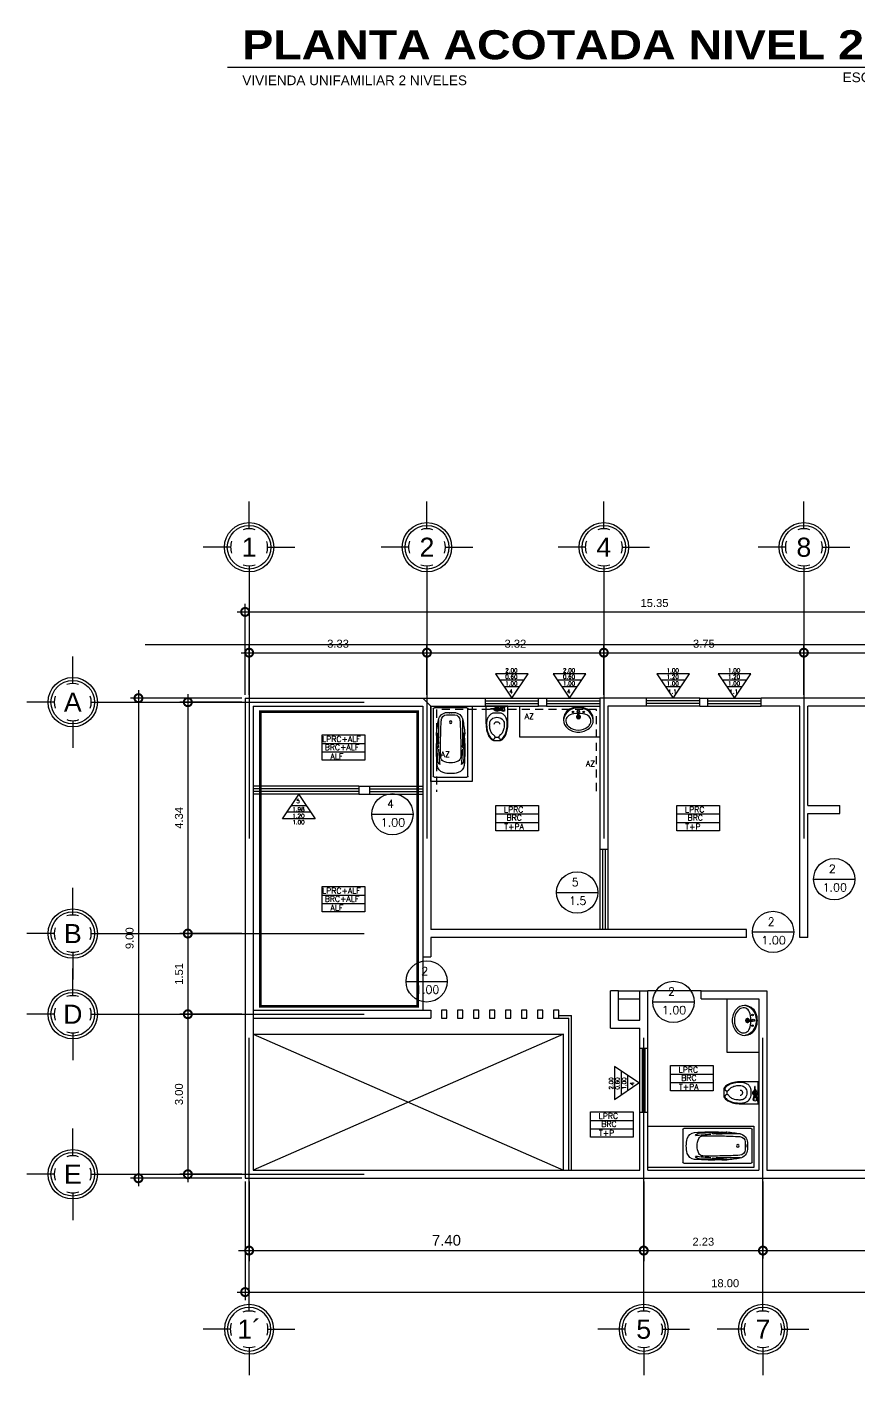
# Model space of a CAD drawing. Header units: inches. Extents: x -370 to 18, y -197 to 199.
# Drawn here: x -290.24 to -274.66, y 50.57 to 75.84 of the extents above; entities that cross this region are included whole.
import ezdxf
from ezdxf.enums import TextEntityAlignment as Align

# ---------------------------------------------------------------- set-up
doc = ezdxf.new("R2010")
doc.units = ezdxf.units.IN
doc.header["$MEASUREMENT"] = 0
doc.header["$PDMODE"] = 34
doc.header["$PDSIZE"] = 0.2
doc.linetypes.add('CENTER2', pattern=[28.575, 19.05, -3.175, 3.175, -3.175])
doc.linetypes.add('DASHED2', pattern=[0.375, 0.25, -0.125])
for name, color, linetype in [('ACABAD_LOCALS', 1, 'Continuous'), ('artefactos', 1, 'Continuous'), ('aux2', 194, 'Continuous'), ('MUEBLES', 7, 'Continuous'), ('TEXTS', 1, 'Continuous')]:
    doc.layers.add(name, color=color, linetype=linetype)
doc.styles.add('1', font='arial.ttf')
doc.styles.add('2', font='')
doc.styles.add('NT_75', font='romans.shx', dxfattribs={"height": 0.152})
doc.styles.get("Standard").update_dxf_attribs({"font": 'arial.ttf'})
doc.styles.get('2').set_extended_font_data('Arial Black')
doc.linetypes.add('ZIGZAG', pattern='A,0.0001,-0.2,[131,ltypeshp.shx,S=0.2,R=0,X=-0.2,Y=0],-0.4,[131,ltypeshp.shx,S=0.2,R=180,X=0.2,Y=0],-0.2', length=0.8001)
doc.dimstyles.new('E100', dxfattribs={"dimtxt": 0.15, "dimasz": 0.15, "dimexe": 0.15, "dimexo": 0.0625, "dimgap": 0.09, "dimtad": 1, "dimzin": 0, "dimdsep": 46, "dimtxsty": 'Standard', "dimblk": 'DOTSMALL', "dimcen": 0.09, "dimdle": 0.15, "dimclrd": 1, "dimclre": 1, "dimclrt": 2, "dimazin": 0, "dimtfac": 1, "dimtofl": 0, "dimtmove": 1, "dimatfit": 1, "dimldrblk": 'OPEN90', "dimfxl": 1, "dimtolj": 1, "dimtzin": 0, "dimarcsym": 0})

# ---------------------------------------------------------------- blocks, each defined once
blk = doc.blocks.new('BC-P3')
at = {"color": 1}
for p, q in [((-0.352, 0), (0.352, 0)), ((-0.375, -1.477), (-0.375, -0.023)), ((-0.26, -0.25), (-0.26, -0.65)), ((0.26, -0.25), (0.26, -0.65)), ((0.375, -0.023), (0.375, -1.477)), ((-0.299, -0.646), (-0.304, -0.562)), ((-0.295, -0.615), (-0.289, -0.545)), ((-0.289, -0.545), (-0.288, -0.546)), ((-0.26, -0.847), (-0.285, -0.558)), ((0.26, -0.847), (0.285, -0.558)), ((0.289, -0.545), (0.288, -0.546)), ((0.295, -0.615), (0.289, -0.545)), ((0.299, -0.646), (0.304, -0.562)), ((-0.295, -0.615), (-0.29, -0.621)), ((-0.295, -0.835), (-0.28, -0.82)), ((-0.295, -0.885), (-0.295, -0.835)), ((-0.295, -0.885), (-0.261, -0.851)), ((-0.289, -0.622), (-0.278, -0.816)), ((0.295, -0.885), (0.261, -0.851)), ((0.289, -0.622), (0.278, -0.816)), ((0.295, -0.835), (0.28, -0.82)), ((0.295, -0.615), (0.29, -0.621)), ((0.295, -0.885), (0.295, -0.835)), ((0.352, -1.5), (-0.352, -1.5))]:
    blk.add_line(p, q, dxfattribs=at)
blk.add_lwpolyline([(-0.026, -0.108, 0.338364), (-0.025, -0.109, 0.038384), (-0.018, -0.11, 0.0164), (-0.01, -0.111, 0.011665), (0.002, -0.111, 0.011665), (0.013, -0.111, 0.0164), (0.021, -0.11, 0.038384), (0.029, -0.109, 0.338364), (0.029, -0.108, 0.338364), (0.029, -0.107, 0.038384), (0.021, -0.106, 0.0164), (0.013, -0.105, 0.011665), (0.002, -0.105, 0.011665), (-0.01, -0.105, 0.0164), (-0.018, -0.106, 0.038384), (-0.025, -0.107, 0.338364)], format="xyb", close=True, dxfattribs=at)
blk.add_circle((0, -0.31), 0.0275, dxfattribs=at)
for centre, radius, start, end in [((-0.352, -0.023), 0.023, 90, 180), ((2.677, -0.835), 2.995, 168.9839, 174.4587), ((-0.067, -0.301), 0.2, 92.1239, 168.9839), ((7.962, -0.768), 8.179, 176.467, 179.1704), ((-0.082, -0.272), 0.12, 92.5539, 176.467), ((0, -2.1), 1.95, 90, 92.5539), ((0, -2.1), 2, 90, 92.1239), ((0, -2.1), 2, 87.8761, 90), ((0, -2.1), 1.95, 87.4461, 90), ((0.067, -0.301), 0.2, 11.0161, 87.8761), ((0.082, -0.272), 0.12, 3.533, 87.4461), ((-7.962, -0.768), 8.179, 0.8296, 3.533), ((-2.677, -0.835), 2.995, 5.5413, 11.0161), ((0.352, -0.023), 0.023, 0, 90), ((-0.205, -0.556), 0.1, 174.4587, 183.7832), ((-0.289, -0.548), 0.002, 12.2804, 69.2529), ((-0.384, -0.569), 0.1, 4.1251, 12.2804), ((0.384, -0.569), 0.1, 167.7196, 175.8749), ((0.289, -0.548), 0.002, 110.7471, 167.7196), ((0.205, -0.556), 0.1, 356.2168, 5.5413), ((3.668, -0.903), 3.974, 176.4609, 184.9418), ((-0.389, -0.652), 0.09, 356.4609, 3.7832), ((-0.291, -0.622), 0.002, 5, 45.7989), ((-0.284, -0.816), 0.006, 315, 3.2505), ((-0.266, -0.847), 0.006, 315, 5), ((4.742, -0.654), 5.002, 179.9558, 181.4637), ((8.359, -0.88), 8.578, 178.4608, 181.2396), ((-8.359, -0.88), 8.578, 358.7604, 1.5392), ((-4.742, -0.654), 5.002, 358.5363, 0.0442), ((0.266, -0.847), 0.006, 175, 225), ((0.284, -0.816), 0.006, 176.7495, 225), ((0.291, -0.622), 0.002, 134.2011, 175), ((-3.668, -0.903), 3.974, 355.0582, 3.5391), ((0.389, -0.652), 0.09, 176.2168, 183.5391), ((4.351, -0.851), 4.64, 180.3451, 183.6254), ((-0.18, -1.139), 0.1, 182.9172, 241.9463), ((4.742, -0.654), 5.002, 182.7348, 186.5873), ((-0.117, -1.064), 0.1, 181.2396, 243.8791), ((0, -0.825), 0.366, 243.8791, 270), ((0, -0.825), 0.366, 270, 296.1209), ((0.117, -1.064), 0.1, 296.1209, 358.7604), ((-4.742, -0.654), 5.002, 353.4127, 357.2652), ((0.18, -1.139), 0.1, 298.0537, 357.0828), ((-4.351, -0.851), 4.64, 356.3746, 359.6549), ((-0.112, -1.23), 0.18, 184.9418, 254.479), ((0, -0.825), 0.6, 254.479, 270), ((0, -0.825), 0.6, 270, 285.521), ((0.112, -1.23), 0.18, 285.521, 355.0582), ((-0.352, -1.477), 0.023, 180, 270), ((0.352, -1.477), 0.023, 270, 0)]:
    blk.add_arc(centre, radius, start, end, dxfattribs=at)
blk = doc.blocks.new('lo')
at = {"layer": 'artefactos', "color": 1, "linetype": 'Continuous'}
for p, q in [((0.036, 0.012), (0.124, 0.012)), ((0.036, -0.012), (0.124, -0.012))]:
    blk.add_line(p, q, dxfattribs=at)
at = {"layer": 'artefactos', "color": 1}
blk.add_lwpolyline([(-0.175, -0.206, 0.225897), (-0.02, -0.28, 0.302325), (0.197, -0.136, 0.099436), (0.224, 0, 0.099436), (0.197, 0.136, 0.302325), (-0.02, 0.28, 0.225897), (-0.175, 0.206, 0.172204), (-0.248, 0, 0.172204)], format="xyb", close=True, dxfattribs=at)
blk.add_lwpolyline([(-0.144, 0.181, 0.172204), (-0.208, 0, 0.172204), (-0.144, -0.181)], format="xyb", dxfattribs=at)
at = {"layer": 'artefactos', "color": 1, "linetype": 'Continuous'}
blk.add_circle((0.144, 0), 0.0233, dxfattribs=at)
at = {"layer": 'artefactos', "color": 1}
for centre, radius, start, end in [((-0.054, 0.024), 0.258, 82.5047, 82.5047), ((-0.054, -0.024), 0.258, 277.4953, 277.4953), ((-0.02, 0.08), 0.16, 117.069, 140.9171), ((-0.038, 0.114), 0.121, 20.3585, 117.069), ((-0.346, 0), 0.45, 1.4812, 20.3585), ((-0.02, -0.08), 0.16, 219.0829, 242.931), ((-0.038, -0.114), 0.121, 242.931, 339.6415), ((-0.346, 0), 0.45, 339.6415, 358.5184)]:
    blk.add_arc(centre, radius, start, end, dxfattribs=at)
at = {"layer": 'artefactos', "color": 1, "linetype": 'Continuous'}
blk.add_arc((0.036, 0), 0.0116, 90, 270, dxfattribs=at)
at = {"layer": 'aux2', "color": 1}
for centre, radius in [((0.131, 0.1), 0.015), ((0.144, 0), 0.0175), ((0.131, -0.1), 0.015)]:
    blk.add_circle(centre, radius, dxfattribs=at)
for centre, radius, start, end in [((-0.054, 0.024), 0.258, 22.1793, 82.5047), ((0.037, 0), 0.0375, 18.0708, 341.925), ((0.037, 0), 0.023, 30.3811, 329.6115), ((-0.128, 0), 0.336, 0, 21.2533), ((-0.054, -0.024), 0.258, 277.4953, 337.8207), ((-0.128, 0), 0.336, 338.7467, 0)]:
    blk.add_arc(centre, radius, start, end, dxfattribs=at)
blk = doc.blocks.new('videt')
at = {"layer": 'artefactos', "color": 1}
blk.add_line((0.024, 0.29), (-0.044, 0.29), dxfattribs=at)
for points in [[(0.196, 0.029, 0.049648), (0.183, 0.159, 0.06346), (0.151, 0.256, 0.103485), (0.093, 0.331, 0.178458), (0.04, 0.351), (-0.06, 0.351, 0.178458), (-0.112, 0.331, 0.103485), (-0.17, 0.256, 0.06346), (-0.203, 0.159, 0.049648), (-0.216, 0.029), (-0.216, -0.293), (0.196, -0.293)], [(-0.104, 0.322, 0.103485), (-0.159, 0.251, 0.06346), (-0.191, 0.157, 0.049648), (-0.204, 0.029, 0.075858), (-0.192, -0.046, 0.086069), (-0.162, -0.106, 0.105985), (-0.113, -0.148, 0.126201), (-0.06, -0.162), (0.04, -0.162, 0.126201), (0.093, -0.148, 0.105985), (0.142, -0.106, 0.086069), (0.172, -0.046, 0.075858), (0.184, 0.029, 0.049648), (0.171, 0.157, 0.06346), (0.139, 0.251, 0.103485), (0.085, 0.322, 0.097511), (0.07, 0.328, 0.09808), (0.055, 0.328, 0.098895), (0.041, 0.322, 0.099479), (0.03, 0.311, 0.099479), (0.025, 0.297, 0.098895), (0.025, 0.282, 0.09808), (0.031, 0.268, 0.097511), (0.041, 0.257, -0.102445), (0.087, 0.211, -0.077884), (0.116, 0.146, -0.065096), (0.127, 0.061, -0.024284), (0.125, 0.029, -0.115331), (0.115, -0.013, -0.103946), (0.086, -0.051, -0.091071), (0.043, -0.075, -0.083675), (-0.01, -0.084, -0.083675), (-0.063, -0.075, -0.091071), (-0.105, -0.051, -0.103946), (-0.135, -0.013, -0.115331), (-0.145, 0.029, -0.024284), (-0.146, 0.061, -0.065096), (-0.135, 0.146, -0.077884), (-0.106, 0.211, -0.102445), (-0.061, 0.257, 0.097511), (-0.05, 0.268, 0.09808), (-0.044, 0.282, 0.098895), (-0.044, 0.297, 0.099479), (-0.05, 0.311, 0.099479), (-0.061, 0.322, 0.098895), (-0.075, 0.328, 0.09808), (-0.09, 0.328, 0.097511)]]:
    blk.add_lwpolyline(points, format="xyb", close=True, dxfattribs=at)
blk.add_lwpolyline([(0.04, 0.043, -0.111064), (0.036, 0.026, -0.102841), (0.025, 0.012, -0.093011), (0.01, 0.003, -0.087082), (-0.01, -0.001, -0.087082), (-0.029, 0.003, -0.093011), (-0.045, 0.012, -0.102841), (-0.056, 0.026, -0.111064), (-0.06, 0.043, -0.111064)], format="xyb", dxfattribs=at)
at = {"layer": 'aux2', "color": 1}
for p, q in [((-0.154, -0.215), (-0.154, -0.203)), ((-0.083, -0.215), (-0.154, -0.215)), ((-0.15, -0.206), (-0.15, -0.201)), ((-0.135, -0.209), (-0.147, -0.209)), ((-0.132, -0.206), (-0.132, -0.197)), ((-0.125, -0.206), (-0.125, -0.197)), ((-0.11, -0.209), (-0.122, -0.209)), ((-0.107, -0.206), (-0.107, -0.201)), ((-0.104, -0.215), (-0.104, -0.203)), ((-0.083, -0.212), (-0.07, -0.212)), ((-0.083, -0.262), (-0.083, -0.212)), ((-0.083, -0.237), (-0.07, -0.237)), ((-0.07, -0.262), (-0.07, -0.212)), ((-0.058, -0.215), (-0.07, -0.215)), ((-0.046, -0.212), (-0.058, -0.212)), ((-0.058, -0.262), (-0.058, -0.212)), ((0.047, -0.221), (0.031, -0.221)), ((0.047, -0.252), (0.031, -0.252)), ((0.047, -0.252), (0.047, -0.221)), ((0.05, -0.234), (0.106, -0.234)), ((0.05, -0.24), (0.106, -0.24)), ((-0.166, -0.293), (-0.166, -0.281)), ((-0.166, -0.293), (-0.091, -0.293)), ((-0.083, -0.259), (-0.154, -0.259)), ((-0.154, -0.277), (-0.154, -0.259)), ((-0.15, -0.276), (-0.15, -0.265)), ((-0.135, -0.262), (-0.147, -0.262)), ((-0.132, -0.274), (-0.132, -0.265)), ((-0.125, -0.274), (-0.125, -0.265)), ((-0.11, -0.262), (-0.122, -0.262)), ((-0.107, -0.276), (-0.107, -0.265)), ((-0.104, -0.277), (-0.104, -0.259)), ((-0.091, -0.293), (-0.091, -0.281)), ((-0.083, -0.262), (-0.07, -0.262)), ((-0.058, -0.259), (-0.07, -0.259)), ((-0.046, -0.262), (-0.058, -0.262))]:
    blk.add_line(p, q, dxfattribs=at)
blk.add_lwpolyline([(-0.035, -0.237), (-0.022, -0.259), (0.003, -0.259), (0.015, -0.237), (0.003, -0.215), (-0.022, -0.215)], close=True, dxfattribs=at)
for centre, radius in [((-0.01, -0.237), 0.0437), ((-0.01, -0.236), 0.025), ((-0.01, -0.237), 0.025), ((-0.01, -0.237), 0.00855)]:
    blk.add_circle(centre, radius, dxfattribs=at)
for centre, radius, start, end in [((-0.119, -0.237), 0.0406, 147.7952, 212.2048), ((-0.129, -0.25), 0.0531, 61.9275, 118.0725), ((-0.147, -0.206), 0.00312, 180, 270), ((-0.135, -0.206), 0.00312, 270, 0), ((-0.122, -0.206), 0.00312, 180, 270), ((-0.11, -0.206), 0.00312, 270, 0), ((-0.138, -0.237), 0.0406, 327.7958, 32.2042), ((0.05, -0.231), 0.00312, 180, 270), ((0.05, -0.243), 0.00312, 90, 180), ((0.106, -0.237), 0.00312, 270, 90), ((-0.129, -0.39), 0.116, 71.0754, 108.9246), ((-0.147, -0.265), 0.00312, 90, 180), ((-0.135, -0.265), 0.00312, 0, 90), ((-0.122, -0.265), 0.00312, 90, 180), ((-0.11, -0.265), 0.00312, 0, 90)]:
    blk.add_arc(centre, radius, start, end, dxfattribs=at)
blk = doc.blocks.new('EJE NORTE NUEVO')
at = {"color": 8}
for p, q in [((0, 3.252), (0, 3.764)), ((-0.347, 2.905), (-0.859, 2.905)), ((0.347, 2.905), (0.859, 2.905))]:
    blk.add_line(p, q, dxfattribs=at)
at = {"color": 2, "linetype": 'CENTER2'}
blk.add_line((0, 2.558), (0, -2.558), dxfattribs=at)
at = {"color": 8}
blk.add_circle((0, 2.905), 0.463, dxfattribs=at)
at = {"color": 4}
blk.add_circle((0, 2.905), 0.409, dxfattribs=at)
at = {"color": 8}
for start, end in [(71.4161, 108.5839), (160.6993, 199.2784), (341.7694, 18.2529), (251.0526, 288.9474)]:
    blk.add_arc((0, 2.905), 0.347, start, end, dxfattribs=at)
at = {"color": 4}
blk.add_attdef('A', text='', height=0.358, dxfattribs=at).set_placement((0, 2.905), align=Align.MIDDLE_CENTER)
blk = doc.blocks.new('_DotSmall')
at = {"color": 0, "linetype": 'ByBlock', "const_width": 0.5}
blk.add_lwpolyline([(-0.0625, 0, 1), (0.0625, 0, 1)], format="xyb", close=True, dxfattribs=at)
blk = doc.blocks.new('*D478')
at = {"color": 1, "lineweight": -2, "transparency": 16777216}
for p, q in [((29.459, 9.062), (29.459, 10.003)), ((32.793, 9.062), (32.793, 10.003)), ((29.309, 9.853), (32.943, 9.853))]:
    blk.add_line(p, q, dxfattribs=at)
at = {"layer": 'DEFPOINTS', "color": 0, "transparency": 16777216}
for p in [(32.793, 9.853), (29.459, 9), (32.793, 9)]:
    blk.add_point(p, dxfattribs=at)
at = {"color": 1, "lineweight": -2, "transparency": 16777216, "xscale": 0.3, "yscale": 0.3, "zscale": 0.3, "rotation": 180}
blk.add_blockref('_DotSmall', (29.459, 9.853), dxfattribs=at)
at = {"color": 1, "lineweight": -2, "transparency": 16777216, "xscale": 0.3, "yscale": 0.3, "zscale": 0.3}
blk.add_blockref('_DotSmall', (32.793, 9.853), dxfattribs=at)
at = {"color": 2, "transparency": 16777216, "insert": (31.126, 10.02), "char_height": 0.15, "attachment_point": 5}
blk.add_mtext('\\A1;3.33', dxfattribs=at)
blk = doc.blocks.new('_Open90')
at = {"color": 0, "linetype": 'ByBlock', "lineweight": -2}
for p, q in [((0, 0), (-1, 0)), ((-0.5, 0.5), (0, 0)), ((0, 0), (-0.5, -0.5))]:
    blk.add_line(p, q, dxfattribs=at)
blk = doc.blocks.new('*D479')
at = {"color": 1, "lineweight": -2, "transparency": 16777216}
for p, q in [((32.793, 9.062), (32.793, 10.003)), ((36.109, 9.062), (36.109, 10.003)), ((32.643, 9.853), (36.259, 9.853))]:
    blk.add_line(p, q, dxfattribs=at)
at = {"layer": 'DEFPOINTS', "color": 0, "transparency": 16777216}
for p in [(36.109, 9.853), (32.793, 9), (36.109, 9)]:
    blk.add_point(p, dxfattribs=at)
at = {"color": 1, "lineweight": -2, "transparency": 16777216, "xscale": 0.3, "yscale": 0.3, "zscale": 0.3, "rotation": 180}
blk.add_blockref('_DotSmall', (32.793, 9.853), dxfattribs=at)
at = {"color": 1, "lineweight": -2, "transparency": 16777216, "xscale": 0.3, "yscale": 0.3, "zscale": 0.3}
blk.add_blockref('_DotSmall', (36.109, 9.853), dxfattribs=at)
at = {"color": 2, "transparency": 16777216, "insert": (34.451, 10.02), "char_height": 0.15, "attachment_point": 5}
blk.add_mtext('\\A1;3.32', dxfattribs=at)
blk = doc.blocks.new('*D480')
at = {"color": 1, "lineweight": -2, "transparency": 16777216}
for p, q in [((36.109, 9.062), (36.109, 10.003)), ((39.859, 9.062), (39.859, 10.003)), ((35.959, 9.853), (40.009, 9.853))]:
    blk.add_line(p, q, dxfattribs=at)
at = {"layer": 'DEFPOINTS', "color": 0, "transparency": 16777216}
for p in [(39.859, 9.853), (36.109, 9), (39.859, 9)]:
    blk.add_point(p, dxfattribs=at)
at = {"color": 1, "lineweight": -2, "transparency": 16777216, "xscale": 0.3, "yscale": 0.3, "zscale": 0.3, "rotation": 180}
blk.add_blockref('_DotSmall', (36.109, 9.853), dxfattribs=at)
at = {"color": 1, "lineweight": -2, "transparency": 16777216, "xscale": 0.3, "yscale": 0.3, "zscale": 0.3}
blk.add_blockref('_DotSmall', (39.859, 9.853), dxfattribs=at)
at = {"color": 2, "transparency": 16777216, "insert": (37.984, 10.02), "char_height": 0.15, "attachment_point": 5}
blk.add_mtext('\\A1;3.75', dxfattribs=at)
blk = doc.blocks.new('*D481')
at = {"color": 1, "lineweight": -2, "transparency": 16777216}
for p, q in [((39.859, 9.062), (39.859, 10.003)), ((44.659, 9.062), (44.659, 10.003)), ((39.709, 9.853), (44.809, 9.853))]:
    blk.add_line(p, q, dxfattribs=at)
at = {"layer": 'DEFPOINTS', "color": 0, "transparency": 16777216}
for p in [(44.659, 9.853), (39.859, 9), (44.659, 9)]:
    blk.add_point(p, dxfattribs=at)
at = {"color": 1, "lineweight": -2, "transparency": 16777216, "xscale": 0.3, "yscale": 0.3, "zscale": 0.3, "rotation": 180}
blk.add_blockref('_DotSmall', (39.859, 9.853), dxfattribs=at)
at = {"color": 1, "lineweight": -2, "transparency": 16777216, "xscale": 0.3, "yscale": 0.3, "zscale": 0.3}
blk.add_blockref('_DotSmall', (44.659, 9.853), dxfattribs=at)
at = {"color": 2, "transparency": 16777216, "insert": (42.259, 10.02), "char_height": 0.15, "attachment_point": 5}
blk.add_mtext('\\A1;4.80', dxfattribs=at)
blk = doc.blocks.new('*D482')
at = {"color": 1, "lineweight": -2, "transparency": 16777216}
for p, q in [((29.234, 10.617), (44.884, 10.617)), ((29.384, 9.062), (29.384, 10.767)), ((44.734, 9.062), (44.734, 10.767))]:
    blk.add_line(p, q, dxfattribs=at)
at = {"layer": 'DEFPOINTS', "color": 0, "transparency": 16777216}
for p in [(44.734, 10.617), (29.384, 9), (44.734, 9)]:
    blk.add_point(p, dxfattribs=at)
at = {"color": 1, "lineweight": -2, "transparency": 16777216, "xscale": 0.3, "yscale": 0.3, "zscale": 0.3, "rotation": 180}
blk.add_blockref('_DotSmall', (29.384, 10.617), dxfattribs=at)
at = {"color": 1, "lineweight": -2, "transparency": 16777216, "xscale": 0.3, "yscale": 0.3, "zscale": 0.3}
blk.add_blockref('_DotSmall', (44.734, 10.617), dxfattribs=at)
at = {"color": 2, "transparency": 16777216, "insert": (37.059, 10.783), "char_height": 0.15, "attachment_point": 5}
blk.add_mtext('\\A1;15.35', dxfattribs=at)
blk = doc.blocks.new('*D483')
at = {"color": 1, "lineweight": -2, "transparency": 16777216}
for p, q in [((29.322, 8.925), (28.16, 8.925)), ((28.31, 9.075), (28.31, 4.437)), ((29.322, 4.587), (28.16, 4.587))]:
    blk.add_line(p, q, dxfattribs=at)
at = {"layer": 'DEFPOINTS', "color": 0, "transparency": 16777216}
for p in [(29.384, 8.925), (28.31, 4.587), (29.384, 4.587)]:
    blk.add_point(p, dxfattribs=at)
at = {"color": 1, "lineweight": -2, "transparency": 16777216, "xscale": 0.3, "yscale": 0.3, "zscale": 0.3}
for p, rotation in [((28.31, 8.925), 90), ((28.31, 4.587), 270)]:
    blk.add_blockref('_DotSmall', p, dxfattribs=dict(at, rotation=rotation))
at = {"color": 2, "transparency": 16777216, "insert": (28.144, 6.756), "char_height": 0.15, "attachment_point": 5, "rotation": 90}
blk.add_mtext('\\A1;4.34', dxfattribs=at)
blk = doc.blocks.new('*D484')
at = {"color": 1, "lineweight": -2, "transparency": 16777216}
for p, q in [((29.322, 4.587), (28.16, 4.587)), ((28.31, 4.737), (28.31, 2.925)), ((29.322, 3.075), (28.16, 3.075))]:
    blk.add_line(p, q, dxfattribs=at)
at = {"layer": 'DEFPOINTS', "color": 0, "transparency": 16777216}
for p in [(29.384, 4.587), (28.31, 3.075), (29.384, 3.075)]:
    blk.add_point(p, dxfattribs=at)
at = {"color": 1, "lineweight": -2, "transparency": 16777216, "xscale": 0.3, "yscale": 0.3, "zscale": 0.3}
for p, rotation in [((28.31, 4.587), 90), ((28.31, 3.075), 270)]:
    blk.add_blockref('_DotSmall', p, dxfattribs=dict(at, rotation=rotation))
at = {"color": 2, "transparency": 16777216, "insert": (28.144, 3.831), "char_height": 0.15, "attachment_point": 5, "rotation": 90}
blk.add_mtext('\\A1;1.51', dxfattribs=at)
blk = doc.blocks.new('*D485')
at = {"color": 1, "lineweight": -2, "transparency": 16777216}
for p, q in [((29.322, 3.075), (28.16, 3.075)), ((28.31, 3.225), (28.31, -0.075)), ((29.322, 0.075), (28.16, 0.075))]:
    blk.add_line(p, q, dxfattribs=at)
at = {"layer": 'DEFPOINTS', "color": 0, "transparency": 16777216}
for p in [(29.384, 3.075), (28.31, 0.075), (29.384, 0.075)]:
    blk.add_point(p, dxfattribs=at)
at = {"color": 1, "lineweight": -2, "transparency": 16777216, "xscale": 0.3, "yscale": 0.3, "zscale": 0.3}
for p, rotation in [((28.31, 3.075), 90), ((28.31, 0.075), 270)]:
    blk.add_blockref('_DotSmall', p, dxfattribs=dict(at, rotation=rotation))
at = {"color": 2, "transparency": 16777216, "insert": (28.144, 1.575), "char_height": 0.15, "attachment_point": 5, "rotation": 90}
blk.add_mtext('\\A1;3.00', dxfattribs=at)
blk = doc.blocks.new('*D486')
at = {"color": 1, "lineweight": -2, "transparency": 16777216}
for p, q in [((27.384, 9.15), (27.384, -0.15)), ((29.322, 9), (27.234, 9)), ((29.322, 0), (27.234, 0))]:
    blk.add_line(p, q, dxfattribs=at)
at = {"layer": 'DEFPOINTS', "color": 0, "transparency": 16777216}
for p in [(29.384, 9), (27.384, 0), (29.384, 0)]:
    blk.add_point(p, dxfattribs=at)
at = {"color": 1, "lineweight": -2, "transparency": 16777216, "xscale": 0.3, "yscale": 0.3, "zscale": 0.3}
for p, rotation in [((27.384, 9), 90), ((27.384, 0), 270)]:
    blk.add_blockref('_DotSmall', p, dxfattribs=dict(at, rotation=rotation))
at = {"color": 2, "transparency": 16777216, "insert": (27.218, 4.5), "char_height": 0.15, "attachment_point": 5, "rotation": 90}
blk.add_mtext('\\A1;9.00', dxfattribs=at)
blk = doc.blocks.new('*D142')
at = {"color": 1, "lineweight": -2, "transparency": 16777216}
for p, q in [((-212.554, 105.222), (-212.554, 103.728)), ((-205.157, 105.222), (-205.157, 103.728)), ((-212.754, 103.928), (-204.957, 103.928))]:
    blk.add_line(p, q, dxfattribs=at)
at = {"layer": 'DEFPOINTS', "color": 0, "transparency": 16777216}
for p in [(-212.554, 105.284), (-205.157, 105.284), (-205.157, 103.928)]:
    blk.add_point(p, dxfattribs=at)
at = {"color": 1, "lineweight": -2, "transparency": 16777216, "xscale": 0.3, "yscale": 0.3, "zscale": 0.3, "rotation": 180}
blk.add_blockref('_DotSmall', (-212.554, 103.928), dxfattribs=at)
at = {"color": 1, "lineweight": -2, "transparency": 16777216, "xscale": 0.3, "yscale": 0.3, "zscale": 0.3}
blk.add_blockref('_DotSmall', (-205.157, 103.928), dxfattribs=at)
at = {"color": 2, "transparency": 16777216, "insert": (-208.855, 104.12), "char_height": 0.2, "attachment_point": 5}
blk.add_mtext('\\A1;7.40', dxfattribs=at)
blk = doc.blocks.new('*D492')
at = {"color": 1, "lineweight": -2, "transparency": 16777216}
for p, q in [((36.857, -0.062), (36.857, -1.506)), ((39.092, -0.062), (39.092, -1.506)), ((36.707, -1.356), (39.242, -1.356))]:
    blk.add_line(p, q, dxfattribs=at)
at = {"layer": 'DEFPOINTS', "color": 0, "transparency": 16777216}
for p in [(36.857, 0), (39.092, 0), (39.092, -1.356)]:
    blk.add_point(p, dxfattribs=at)
at = {"color": 1, "lineweight": -2, "transparency": 16777216, "xscale": 0.3, "yscale": 0.3, "zscale": 0.3, "rotation": 180}
blk.add_blockref('_DotSmall', (36.857, -1.356), dxfattribs=at)
at = {"color": 1, "lineweight": -2, "transparency": 16777216, "xscale": 0.3, "yscale": 0.3, "zscale": 0.3}
blk.add_blockref('_DotSmall', (39.092, -1.356), dxfattribs=at)
at = {"color": 2, "transparency": 16777216, "insert": (37.974, -1.19), "char_height": 0.15, "attachment_point": 5}
blk.add_mtext('\\A1;2.23', dxfattribs=at)
blk = doc.blocks.new('*D487')
at = {"color": 1, "lineweight": -2, "transparency": 16777216}
for p, q in [((47.384, 1.888), (47.384, -1.506)), ((39.092, -0.062), (39.092, -1.506)), ((38.942, -1.356), (47.534, -1.356))]:
    blk.add_line(p, q, dxfattribs=at)
at = {"layer": 'DEFPOINTS', "color": 0, "transparency": 16777216}
for p in [(47.384, 1.95), (39.092, 0), (47.384, -1.356)]:
    blk.add_point(p, dxfattribs=at)
at = {"color": 1, "lineweight": -2, "transparency": 16777216, "xscale": 0.3, "yscale": 0.3, "zscale": 0.3, "rotation": 180}
blk.add_blockref('_DotSmall', (39.092, -1.356), dxfattribs=at)
at = {"color": 1, "lineweight": -2, "transparency": 16777216, "xscale": 0.3, "yscale": 0.3, "zscale": 0.3}
blk.add_blockref('_DotSmall', (47.384, -1.356), dxfattribs=at)
at = {"color": 2, "transparency": 16777216, "insert": (43.238, -1.19), "char_height": 0.15, "attachment_point": 5}
blk.add_mtext('\\A1;8.29', dxfattribs=at)
blk = doc.blocks.new('*D488')
at = {"color": 1, "lineweight": -2, "transparency": 16777216}
for p, q in [((29.384, -0.062), (29.384, -2.284)), ((47.384, -0.062), (47.384, -2.284)), ((29.234, -2.134), (47.534, -2.134))]:
    blk.add_line(p, q, dxfattribs=at)
at = {"layer": 'DEFPOINTS', "color": 0, "transparency": 16777216}
for p in [(29.384, 0), (47.384, 0), (47.384, -2.134)]:
    blk.add_point(p, dxfattribs=at)
at = {"color": 1, "lineweight": -2, "transparency": 16777216, "xscale": 0.3, "yscale": 0.3, "zscale": 0.3, "rotation": 180}
blk.add_blockref('_DotSmall', (29.384, -2.134), dxfattribs=at)
at = {"color": 1, "lineweight": -2, "transparency": 16777216, "xscale": 0.3, "yscale": 0.3, "zscale": 0.3}
blk.add_blockref('_DotSmall', (47.384, -2.134), dxfattribs=at)
at = {"color": 2, "transparency": 16777216, "insert": (38.384, -1.968), "char_height": 0.15, "attachment_point": 5}
blk.add_mtext('\\A1;18.00', dxfattribs=at)
blk = doc.blocks.new('*U44')
h = blk.add_hatch(color=1)
h.paths.add_polyline_path([(15.89, 0.255), (15.89, 0.343, -0.414214), (16.233, 0), (16.145, 0, 0.414214)])
h.paths.add_polyline_path([(16.145, 0), (16.233, 0, -0.414214), (15.89, -0.343), (15.89, -0.255, 0.414214)])
h = blk.add_hatch(color=1)
h.paths.add_polyline_path([(15.635, 0), (15.676, 0, 0.414214), (15.89, -0.214), (15.89, -0.255, -0.414214)])
h.paths.add_polyline_path([(15.89, 0.255), (15.89, 0.214, 0.414214), (15.676, 0), (15.635, 0, -0.414214)])
at = {"color": 13}
for p, q in [((15.89, -0.83), (15.89, 0.83)), ((0, 0), (16.72, 0))]:
    blk.add_line(p, q, dxfattribs=at)
at = {"color": 5}
for p, q in [((15.89, 0.611), (15.89, 0.83)), ((0, 0), (0.218, 0)), ((16.501, 0), (16.72, 0)), ((15.89, -0.611), (15.89, -0.83))]:
    blk.add_line(p, q, dxfattribs=at)
at = {"color": 13}
for radius in [0.343, 0.255, 0.214]:
    blk.add_circle((15.89, 0), radius, dxfattribs=at)
at = {"color": 2, "linetype": 'Continuous', "style": '1'}
blk.add_text('ESCALA 1:', height=0.2, dxfattribs=at).set_placement((12.714, -0.311))
at = {"color": 1, "linetype": 'Continuous', "style": '2'}
blk.add_attdef('TITULO', (0.308, 0.162), '', height=0.6, dxfattribs=at)
at = {"color": 2, "linetype": 'Continuous', "style": '1'}
blk.add_attdef('DESCRIPCION', (0.308, -0.373), '', height=0.2, dxfattribs=at)
at = {"color": 2, "style": '1'}
blk.add_attdef('ESCALA', (14.227, -0.311), '', height=0.2, dxfattribs=at)
blk = doc.blocks.new('A$C4C712806')
at = {"color": 8}
for p, q in [((47.264, 10), (27.508, 10)), ((29.384, 9), (29.384, 0)), ((29.384, 9), (33.884, 9)), ((29.534, 8.85), (29.534, 0.15)), ((29.534, 8.85), (32.718, 8.85)), ((32.868, 8.85), (32.718, 9)), ((32.718, 8.85), (32.718, 4.15)), ((32.868, 8.85), (33.884, 8.85)), ((32.868, 8.85), (32.868, 4.662)), ((33.884, 9), (33.884, 8.85)), ((34.534, 8.266), (34.534, 8.85)), ((36.909, 9), (36.034, 9)), ((36.034, 9), (36.034, 6.162)), ((36.184, 8.85), (36.184, 6.162)), ((36.909, 8.85), (36.184, 8.85)), ((36.909, 8.85), (36.909, 9)), ((37.909, 8.85), (37.909, 9)), ((37.909, 9), (38.059, 9)), ((37.909, 8.85), (38.059, 8.85)), ((38.059, 8.85), (38.059, 9)), ((44.734, 9), (39.059, 9)), ((39.059, 8.85), (39.059, 9)), ((39.784, 8.85), (39.059, 8.85)), ((39.784, 4.512), (39.784, 8.85)), ((44.584, 8.85), (39.934, 8.85)), ((39.934, 6.988), (39.934, 8.85)), ((36.034, 8.266), (34.534, 8.266)), ((31.518, 7.35), (31.718, 7.35)), ((31.518, 7.35), (31.518, 7.2)), ((31.718, 7.35), (31.718, 7.2)), ((31.518, 7.2), (31.718, 7.2)), ((39.934, 6.988), (40.534, 6.988)), ((39.934, 4.512), (39.934, 6.838)), ((39.934, 6.838), (40.534, 6.838)), ((40.534, 6.838), (40.534, 6.988)), ((36.184, 6.162), (36.034, 6.162)), ((38.784, 4.662), (32.868, 4.662)), ((38.784, 4.512), (38.784, 4.662)), ((32.868, 4.512), (32.868, 4.15)), ((38.784, 4.512), (32.868, 4.512)), ((39.934, 4.512), (39.784, 4.512)), ((32.718, 4.15), (32.868, 4.15)), ((32.718, 4.15), (32.718, 3.15)), ((36.232, 2.812), (36.232, 3.512)), ((36.382, 3.512), (36.232, 3.512)), ((36.382, 2.962), (36.382, 3.512)), ((36.382, 3.512), (36.782, 3.512)), ((36.382, 3.362), (36.782, 3.362)), ((36.782, 2.962), (36.782, 3.512)), ((36.782, 3.512), (36.932, 3.512)), ((36.932, 2.431), (36.932, 3.512)), ((37.932, 3.512), (36.932, 3.512)), ((37.932, 3.362), (37.932, 3.512)), ((37.932, 3.512), (39.167, 3.512)), ((37.932, 3.362), (39.017, 3.362)), ((38.417, 3.362), (38.417, 2.362)), ((39.017, 3.362), (39.017, 0.15)), ((39.167, 3.512), (39.167, 0.15)), ((29.534, 3.15), (32.868, 3.15)), ((32.868, 3.15), (32.868, 3)), ((35.268, 3.05), (35.504, 3.05)), ((35.504, 0.15), (35.504, 3.05)), ((29.534, 3), (32.868, 3)), ((35.268, 3), (35.454, 3)), ((35.454, 0.15), (35.454, 3)), ((36.232, 2.812), (36.782, 2.812)), ((36.382, 2.962), (36.782, 2.962)), ((36.782, 2.431), (36.782, 2.812)), ((29.534, 2.7), (35.354, 2.7)), ((35.354, 2.7), (29.534, 0.15)), ((29.534, 2.7), (35.354, 0.15)), ((35.354, 0.15), (35.354, 2.7)), ((36.932, 2.431), (36.782, 2.431)), ((38.417, 2.362), (39.017, 2.362)), ((36.782, 0.15), (36.782, 1.231)), ((36.932, 1.231), (36.782, 1.231)), ((36.932, 0.15), (36.932, 1.231)), ((29.384, 0), (48.384, 0)), ((29.534, 0.15), (36.782, 0.15)), ((36.932, 0.15), (39.017, 0.15)), ((39.167, 0.15), (44.584, 0.15))]:
    blk.add_line(p, q, dxfattribs=at)
at = {"color": 1}
for p, q in [((33.884, 9), (34.884, 9)), ((33.884, 8.85), (34.884, 8.85)), ((35.034, 9), (36.034, 9)), ((35.034, 8.85), (36.034, 8.85)), ((37.909, 9), (36.909, 9)), ((37.909, 8.85), (36.909, 8.85)), ((38.059, 9), (39.059, 9)), ((38.059, 8.85), (39.059, 8.85)), ((31.518, 7.35), (29.534, 7.35)), ((31.718, 7.35), (32.718, 7.35)), ((31.518, 7.2), (29.534, 7.2)), ((31.718, 7.2), (32.718, 7.2)), ((36.034, 6.162), (36.034, 4.662)), ((36.184, 6.162), (36.184, 4.662)), ((36.782, 1.231), (36.782, 2.431)), ((36.932, 1.231), (36.932, 2.431))]:
    blk.add_line(p, q, dxfattribs=at)
at = {"color": 2}
for p, q in [((33.884, 8.95), (34.884, 8.95)), ((33.884, 8.9), (34.884, 8.9)), ((35.034, 8.95), (36.034, 8.95)), ((35.034, 8.9), (36.034, 8.9)), ((37.909, 8.95), (36.909, 8.95)), ((37.909, 8.9), (36.909, 8.9)), ((38.059, 8.95), (39.059, 8.95)), ((38.059, 8.9), (39.059, 8.9)), ((31.518, 7.3), (29.534, 7.3)), ((31.518, 7.25), (29.534, 7.25)), ((31.718, 7.3), (32.718, 7.3)), ((31.718, 7.25), (32.718, 7.25)), ((36.084, 6.162), (36.084, 4.662)), ((36.134, 6.162), (36.134, 4.662)), ((36.832, 1.231), (36.832, 2.431)), ((36.882, 1.231), (36.882, 2.431))]:
    blk.add_line(p, q, dxfattribs=at)
at = {"color": 8}
for points in [[(32.868, 8.85), (33.642, 8.85), (33.642, 7.44), (32.868, 7.44)], [(34.884, 9), (35.034, 9), (35.034, 8.85), (34.884, 8.85)], [(33.068, 3), (33.168, 3), (33.168, 3.15), (33.068, 3.15)], [(33.368, 3), (33.468, 3), (33.468, 3.15), (33.368, 3.15)], [(33.668, 3), (33.768, 3), (33.768, 3.15), (33.668, 3.15)], [(33.968, 3), (34.068, 3), (34.068, 3.15), (33.968, 3.15)], [(34.268, 3), (34.368, 3), (34.368, 3.15), (34.268, 3.15)], [(34.568, 3), (34.668, 3), (34.668, 3.15), (34.568, 3.15)], [(34.868, 3), (34.968, 3), (34.968, 3.15), (34.868, 3.15)], [(35.168, 3), (35.268, 3), (35.268, 3.15), (35.168, 3.15)], [(38.92, 0.976), (38.92, 0.201), (36.932, 0.201), (36.932, 0.976)]]:
    blk.add_lwpolyline(points, close=True, dxfattribs=at)
for p, values in [((29.459, 8.925), {'A': '1'}), ((32.793, 8.925), {'A': '2'}), ((36.109, 8.925), {'A': '4'}), ((39.859, 8.925), {'A': '8'})]:
    blk.add_blockref('EJE NORTE NUEVO', p).add_auto_attribs(values)
ref = blk.add_blockref('EJE NORTE NUEVO', (29.058, 8.925), dxfattribs=dict(rotation=90))
ref.add_attrib('A', 'A', dxfattribs={"color": 4, "height": 0.358}).set_placement((26.153, 8.925), align=Align.MIDDLE_CENTER)
ref = blk.add_blockref('EJE NORTE NUEVO', (29.058, 4.587), dxfattribs=dict(rotation=90))
ref.add_attrib('A', 'B', dxfattribs={"color": 4, "height": 0.358}).set_placement((26.153, 4.587), align=Align.MIDDLE_CENTER)
ref = blk.add_blockref('EJE NORTE NUEVO', (29.058, 3.075), dxfattribs=dict(rotation=90))
ref.add_attrib('A', 'D', dxfattribs={"color": 4, "height": 0.358}).set_placement((26.153, 3.075), align=Align.MIDDLE_CENTER)
ref = blk.add_blockref('EJE NORTE NUEVO', (29.459, 0.075), dxfattribs=dict(xscale=-1, rotation=180))
ref.add_attrib('A', '1´', dxfattribs={"color": 4, "height": 0.3581}).set_placement((29.459, -2.83), align=Align.MIDDLE_CENTER)
ref = blk.add_blockref('EJE NORTE NUEVO', (36.857, 0.075), dxfattribs=dict(xscale=-1, rotation=180))
ref.add_attrib('A', '5', dxfattribs={"color": 4, "height": 0.358}).set_placement((36.857, -2.83), align=Align.MIDDLE_CENTER)
ref = blk.add_blockref('EJE NORTE NUEVO', (39.092, 0.075), dxfattribs=dict(xscale=-1, rotation=180))
ref.add_attrib('A', '7', dxfattribs={"color": 4, "height": 0.358}).set_placement((39.092, -2.83), align=Align.MIDDLE_CENTER)
ref = blk.add_blockref('EJE NORTE NUEVO', (29.058, 0.075), dxfattribs=dict(rotation=90))
ref.add_attrib('A', 'E', dxfattribs={"color": 4, "height": 0.358}).set_placement((26.153, 0.075), align=Align.MIDDLE_CENTER)
at = {"layer": 'artefactos', "color": 8, "xscale": -0.8666666666666671, "yscale": 0.8666666666666671, "zscale": 0.8666666666666671}
blk.add_blockref('BC-P3', (33.237, 8.82), dxfattribs=at)
at = {"layer": 'artefactos', "color": 8, "xscale": -0.8666666666666671, "yscale": 0.8666666666666671, "zscale": 0.8666666666666671, "rotation": 270}
blk.add_blockref('BC-P3', (38.89, 0.606), dxfattribs=at)
at = {"layer": 'MUEBLES', "color": 8}
for name, p, rotation in [('videt', (34.095, 8.558), 180), ('lo', (35.632, 8.611), 89.99999999999999), ('videt', (38.707, 1.613), 89.99999999999997)]:
    blk.add_blockref(name, p, dxfattribs=dict(at, rotation=rotation))
blk.add_blockref('lo', (38.764, 2.959), dxfattribs=at)
for base, p1, p2, picture, middle in [((44.734, 10.617), (29.384, 9), (44.734, 9), '*D482', (37.059, 10.783)), ((32.793, 9.853), (29.459, 9), (32.793, 9), '*D478', (31.126, 10.02)), ((36.109, 9.853), (32.793, 9), (36.109, 9), '*D479', (34.451, 10.02)), ((39.859, 9.853), (36.109, 9), (39.859, 9), '*D480', (37.984, 10.02)), ((44.659, 9.853), (39.859, 9), (44.659, 9), '*D481', (42.259, 10.02)), ((47.384, -1.356), (39.092, 0), (47.384, 1.95), '*D487', (43.238, -1.19)), ((47.384, -2.134), (29.384, 0), (47.384, 0), '*D488', (38.384, -1.968)), ((39.0916, -1.3564), (36.8567, 0), (39.0916, 0), '*D492', (37.9741, -1.1897))]:
    dim = blk.add_linear_dim(base=base, p1=p1, p2=p2, dimstyle='E100')
    dim.commit()
    dim.dimension.update_dxf_attribs({"geometry": picture, "text_midpoint": middle})
for base, p1, p2, picture, middle in [((27.384, 0), (29.384, 9), (29.384, 0), '*D486', (27.218, 4.5)), ((28.31, 4.587), (29.384, 8.925), (29.384, 4.587), '*D483', (28.144, 6.756)), ((28.31, 3.075), (29.384, 4.587), (29.384, 3.075), '*D484', (28.144, 3.831)), ((28.31, 0.075), (29.384, 3.075), (29.384, 0.075), '*D485', (28.144, 1.575))]:
    dim = blk.add_linear_dim(base=base, p1=p1, p2=p2, angle=90, dimstyle='E100')
    dim.commit()
    dim.dimension.update_dxf_attribs({"geometry": picture, "text_midpoint": middle})
dim = blk.add_linear_dim(base=(36.857, -1.356), p1=(29.459, 0), p2=(36.857, 0), dimstyle='E100')
dim.commit()
dim.dimension.update_dxf_attribs({"geometry": '*D142', "text_midpoint": (33.158, -1.164), "insert": (242.013, -105.284)})

msp = doc.modelspace()

# ---------------------------------------------------------------- linework, layer by layer
at = {"color": 2, "linetype": 'ZIGZAG', "ltscale": 0.1, "true_color": 0xf1eb1f, "const_width": 0.05}
msp.add_lwpolyline([(-282.90953, 57.48467), (-285.86304, 57.48467), (-285.86304, 63.00631), (-282.90953, 63.00631)], close=True, dxfattribs=at)
at = {"color": 6, "linetype": 'DASHED2', "ltscale": 0.6}
msp.add_lwpolyline([(-279.55803, 61.51981), (-279.55803, 63.04457), (-282.55729, 63.04457), (-282.55729, 61.50707)], dxfattribs=at)
at = {"layer": 'ACABAD_LOCALS', "color": 1}
for p, q in [((-280.92245, 63.59503), (-281.37041, 63.59503)), ((-281.00256, 63.4752), (-281.29031, 63.4752)), ((-279.84141, 63.59503), (-280.28937, 63.59503)), ((-279.92151, 63.4752), (-280.20926, 63.4752)), ((-277.89745, 63.59503), (-278.34541, 63.59503)), ((-277.97756, 63.4752), (-278.26531, 63.4752)), ((-276.74745, 63.59503), (-277.19541, 63.59503)), ((-276.82756, 63.4752), (-277.11531, 63.4752)), ((-284.70508, 62.40949), (-283.90326, 62.40949)), ((-284.70508, 62.25276), (-283.90326, 62.25276)), ((-284.9945, 61.23984), (-285.28225, 61.23984)), ((-284.91439, 61.12001), (-285.36235, 61.12001)), ((-283.77234, 61.08412), (-282.99855, 61.08412)), ((-281.44837, 61.08914), (-280.64655, 61.08914)), ((-281.44837, 60.93241), (-280.64655, 60.93241)), ((-278.05395, 61.08914), (-277.25213, 61.08914)), ((-278.05395, 60.93241), (-277.25213, 60.93241)), ((-275.48962, 59.86613), (-274.71583, 59.86613)), ((-284.70508, 59.56657), (-283.90326, 59.56657)), ((-284.70508, 59.40984), (-283.90326, 59.40984)), ((-280.30919, 59.61735), (-279.5354, 59.61735)), ((-276.63606, 58.87729), (-275.86227, 58.87729)), ((-283.13065, 57.95058), (-282.35686, 57.95058)), ((-278.50309, 57.56579), (-277.7293, 57.56579)), ((-279.0998, 56.27003), (-279.0998, 55.82207)), ((-278.97998, 56.18992), (-278.97998, 55.90218)), ((-278.17319, 56.21065), (-277.37137, 56.21065)), ((-278.17319, 56.05392), (-277.37137, 56.05392)), ((-279.67173, 55.34564), (-278.86991, 55.34564)), ((-279.67173, 55.18891), (-278.86991, 55.18891))]:
    msp.add_line(p, q, dxfattribs=at)
for points in [[(-281.14643, 63.25999), (-280.83992, 63.71848), (-281.45295, 63.71848), (-281.14643, 63.25999)], [(-280.06539, 63.25999), (-279.75887, 63.71848), (-280.3719, 63.71848), (-280.06539, 63.25999)], [(-278.12143, 63.25999), (-277.81492, 63.71848), (-278.42795, 63.71848), (-278.12143, 63.25999)], [(-276.97143, 63.25999), (-276.66492, 63.71848), (-277.27795, 63.71848), (-276.97143, 63.25999)], [(-284.70508, 62.09603), (-284.70508, 62.57097), (-283.90326, 62.57097), (-283.90326, 62.09603)], [(-285.13837, 61.45505), (-284.83186, 60.99655), (-285.44489, 60.99655), (-285.13837, 61.45505)], [(-281.44837, 60.77568), (-281.44837, 61.25061), (-280.64655, 61.25061), (-280.64655, 60.77568)], [(-278.05395, 60.77568), (-278.05395, 61.25061), (-277.25213, 61.25061), (-277.25213, 60.77568)], [(-284.70508, 59.25311), (-284.70508, 59.72804), (-283.90326, 59.72804), (-283.90326, 59.25311)], [(-278.17319, 55.89719), (-278.17319, 56.37212), (-277.37137, 56.37212), (-277.37137, 55.89719)], [(-278.76476, 56.04605), (-279.22326, 56.35257), (-279.22326, 55.73954), (-278.76476, 56.04605)], [(-279.67173, 55.03219), (-279.67173, 55.50712), (-278.86991, 55.50712), (-278.86991, 55.03219)]]:
    msp.add_lwpolyline(points, close=True, dxfattribs=at)
for centre in [(-283.38545, 61.08412), (-275.10272, 59.86613), (-279.92229, 59.61735), (-276.24916, 58.87729), (-282.74375, 57.95058), (-278.11619, 57.56579)]:
    msp.add_circle(centre, 0.38689, dxfattribs=at)

# ---------------------------------------------------------------- block references
at = {"xscale": 0.9073029058261515, "yscale": 0.9073029058261515, "zscale": 0.9073029058261515}
msp.add_blockref('*U44', (-286.47876, 75.09026), dxfattribs=at).add_auto_attribs({'TITULO': 'PLANTA ACOTADA NIVEL 2', 'DESCRIPCION': 'VIVIENDA UNIFAMILIAR 2 NIVELES', 'ESCALA': '75'})
msp.add_blockref('A$C4C712806', (-315.5309, 54.25999))

# ---------------------------------------------------------------- texts
at = {"layer": 'TEXTS', "color": 2, "style": 'NT_75'}
for s, p in [('AZ', (-280.90531, 62.86801)), ('LPRC+ALF', (-284.70474, 62.43925)), ('BRC+ALF', (-284.65499, 62.28696)), ('ALF', (-284.54704, 62.11947)), ('AZ', (-282.48202, 62.15646)), ('AZ', (-279.75933, 61.98196)), ('LPRC', (-281.29558, 61.1189)), ('LPRC', (-277.90116, 61.1189)), ('T+PA', (-281.29034, 60.79912)), ('BRC', (-281.24583, 60.96661)), ('T+P', (-277.89592, 60.79912)), ('BRC', (-277.85141, 60.96661)), ('LPRC+ALF', (-284.70474, 59.59632)), ('BRC+ALF', (-284.65499, 59.44403)), ('ALF', (-284.54704, 59.27654)), ('LPRC', (-278.0204, 56.2404)), ('BRC', (-277.97065, 56.08811)), ('T+PA', (-278.01516, 55.92062)), ('LPRC', (-279.51894, 55.3754)), ('T+P', (-279.5137, 55.05562)), ('BRC', (-279.46919, 55.22311))]:
    msp.add_text(s, height=0.1064, dxfattribs=at).set_placement(p)
at = {"layer": 'TEXTS', "color": 4, "style": 'NT_75'}
for tag, text, height, p in [('0.60', 'X', 0.076, (-281.15535, 63.66154)), ('2.00', 'X', 0.076, (-281.15417, 63.78015)), ('0.60', 'X', 0.076, (-280.0743, 63.66154)), ('2.00', 'X', 0.076, (-280.07313, 63.78015)), ('1.20', 'X', 0.076, (-278.13035, 63.66154)), ('1.00', 'X', 0.076, (-278.12917, 63.78015)), ('1.20', 'X', 0.076, (-276.98035, 63.66154)), ('1.00', 'X', 0.076, (-276.97917, 63.78015)), ('1.00', 'XX', 0.076, (-281.15535, 63.53615)), ('1.00', 'XX', 0.076, (-280.0743, 63.53615)), ('1.00', 'XX', 0.076, (-278.13035, 63.53615)), ('1.00', 'XX', 0.076, (-276.98035, 63.53615)), ('4', 'XX', 0.076, (-281.16269, 63.38402)), ('4', 'XX', 0.076, (-280.08164, 63.38402)), ('1.1', 'XX', 0.076, (-278.13769, 63.38402)), ('1.1', 'XX', 0.076, (-276.98769, 63.38402)), ('1.98', 'XX', 0.076, (-285.14729, 61.17889)), ('5', 'XX', 0.076, (-285.15463, 61.33102)), ('4', 'X', 0.152, (-283.42186, 61.27741)), ('1.20', 'X', 0.076, (-285.14729, 61.0535)), ('1.00', 'X', 0.076, (-285.14611, 60.93489)), ('1.00', 'XX', 0.152, (-283.37511, 60.93)), ('2', 'X', 0.152, (-275.13914, 60.05942)), ('5', 'X', 0.152, (-279.95871, 59.81064)), ('1.00', 'XX', 0.152, (-275.09239, 59.71201)), ('1.5', 'XX', 0.152, (-279.91196, 59.46323)), ('2', 'X', 0.152, (-276.28558, 59.07058)), ('1.00', 'XX', 0.152, (-276.23883, 58.72317)), ('2', 'X', 0.152, (-282.78017, 58.14387)), ('1.00', 'XX', 0.152, (-282.73342, 57.79646)), ('2', 'X', 0.152, (-278.15261, 57.75908)), ('1.00', 'XX', 0.152, (-278.10586, 57.41166))]:
    msp.add_attdef(tag, text=text, height=height, dxfattribs=at).set_placement(p, align=Align.MIDDLE)
for tag, text, p in [('2.00', 'X', (-279.28492, 56.03831)), ('0.60', 'X', (-279.16632, 56.03714)), ('1.00', 'XX', (-279.04093, 56.03714)), ('4', 'XX', (-278.8888, 56.0298))]:
    msp.add_attdef(tag, text=text, height=0.076, rotation=90, dxfattribs=at).set_placement(p, align=Align.MIDDLE)

doc.saveas('drawing.dxf')
